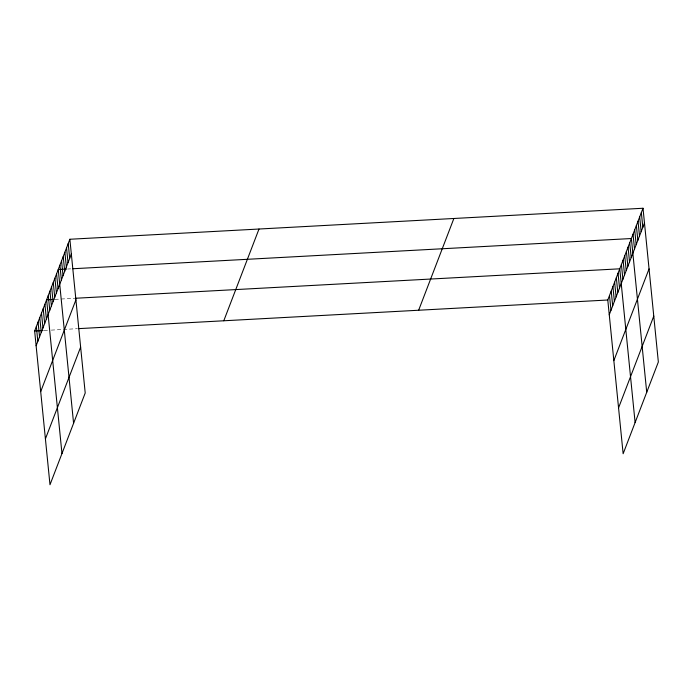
<?xml version="1.0" encoding="UTF-8"?>
<svg xmlns="http://www.w3.org/2000/svg" width="693" height="693" viewBox="0 0 693 693"><rect width="100%" height="100%" fill="white"/><g stroke="black" fill="none" stroke-linecap="round" stroke-linejoin="round"><path stroke-width="0.52" stroke-dasharray="3.46 2.6" d="M67.602 269.031L70.712 268.858M54.938 299.359L60.135 299.081M61.175 299.021L74.679 298.293M44.005 330.5L48.163 330.275M51.273 330.111L77.261 328.699"/><path stroke-width="1.04" d="M69.863 239.258L85.213 392.992L49.991 484.745L34.65 331.003L69.863 239.258L643.009 208.255L658.35 361.997L623.137 453.742L607.787 300.008L643.009 208.255M36.123 345.755L71.336 254.01M40.696 391.623L75.918 299.878M45.417 438.877L80.631 347.132M223.787 320.772L259 229.028M418.65 310.239L453.872 218.486M609.26 314.752L644.481 223.007M613.842 360.62L649.055 268.875M618.554 407.874L653.776 316.129M66.563 269.083L58.247 269.534L73.588 423.276M72.791 268.745L631.384 238.531L646.725 392.273M53.898 299.419L46.622 299.809L61.972 453.551M75.719 298.241L619.759 268.815L635.109 422.548M34.65 331.003L42.966 330.552M78.3 328.647L607.787 300.008M641.346 212.586L642.818 227.33M639.682 216.909L641.155 231.661M638.028 221.232L639.5 235.984M636.365 225.563L637.837 240.306M634.701 229.885L636.174 244.638M633.047 234.208L634.519 248.96M629.72 242.862L631.193 257.614M628.066 247.184L629.539 261.937M626.403 251.507L627.875 266.259M624.74 255.838L626.212 270.582M623.085 260.161L624.558 274.913M621.422 264.483L622.894 279.236M618.052 273.267L619.525 288.019M616.337 277.72L617.809 292.472M614.63 282.181L616.103 296.933M612.924 286.633L614.388 301.386M611.209 291.095L612.681 305.838M609.502 295.547L610.975 310.299M68.209 243.581L69.681 258.333M66.545 247.912L68.018 262.664M64.882 252.235L66.355 266.987M63.228 256.557L64.7 271.309M61.564 260.889L63.037 275.632M59.91 265.211L61.374 279.963M56.583 273.865L58.056 288.609M54.929 278.188L56.402 292.94M53.266 282.51L54.738 297.262M51.603 286.833L53.075 301.585M49.948 291.164L51.421 305.916M48.285 295.487L49.757 310.239M44.915 304.27L46.388 319.023M43.2 308.723L44.673 323.475M41.493 313.184L42.966 327.928M39.778 317.637L41.251 332.389M38.072 322.089L39.544 336.841M36.357 326.55L37.829 341.303"/></g></svg>
